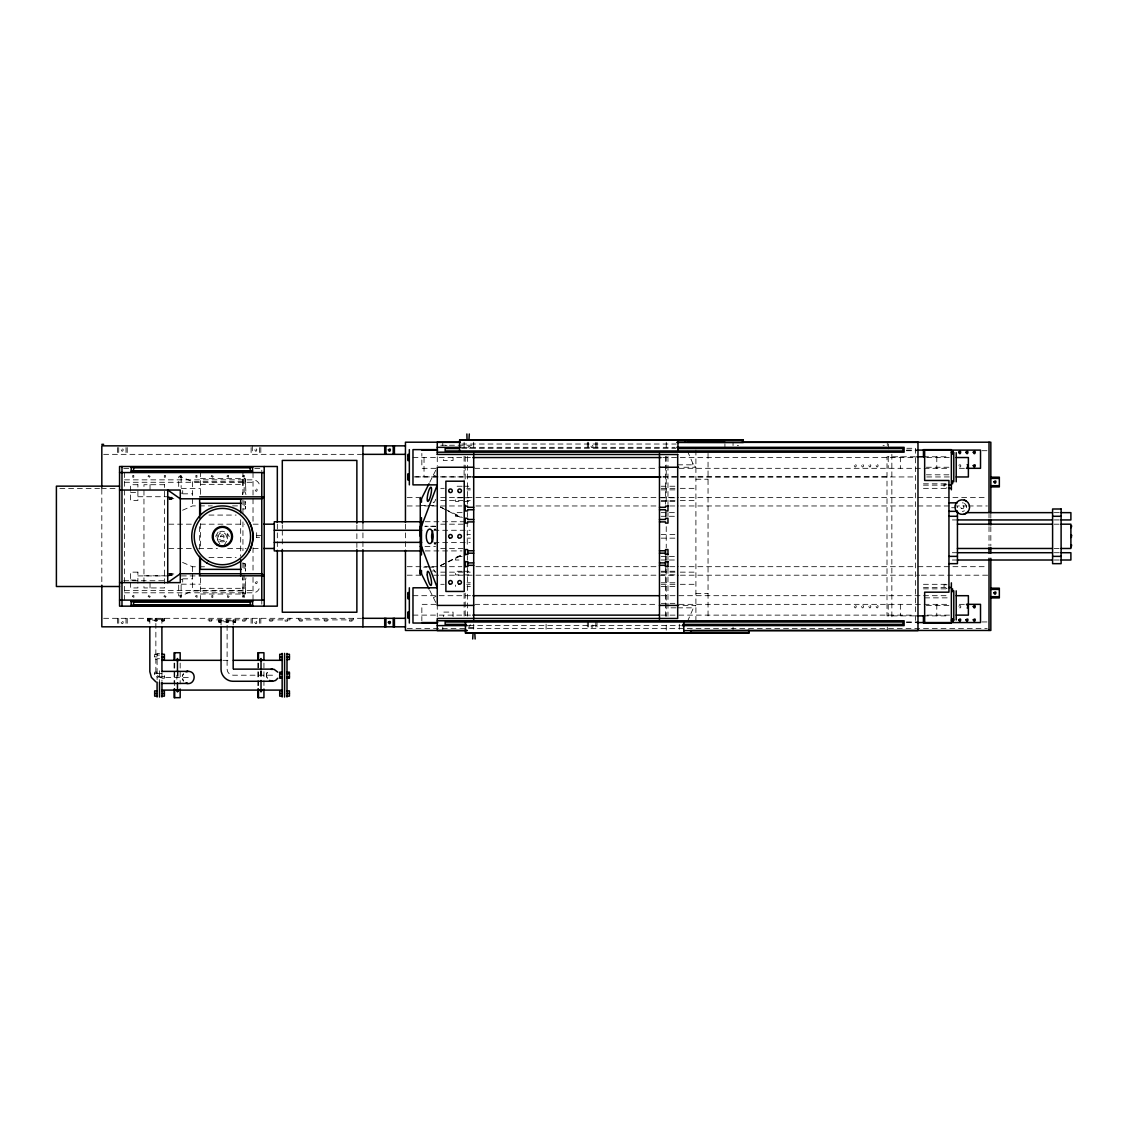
<?xml version="1.0" encoding="UTF-8"?>
<svg xmlns="http://www.w3.org/2000/svg" width="1128" height="1128" viewBox="0 0 1128 1128"><rect width="100%" height="100%" fill="white"/><g stroke="black" fill="none" stroke-linecap="round" stroke-linejoin="round"><path stroke-width="0.75" stroke-dasharray="5 3.75" d="M182.271 676.645L183.455 673.74A6.077 6.077 0 0 0 183.497 681.129L182.214 676.645L182.228 678.224M461.098 448.027L461.098 446.815M687.46 621.514L693.466 607.837L695.905 605.412L680.283 605.412M429.754 482.262L435.76 470.249M218.113 532.078L215.533 536.561L220.736 545.571M224.049 545.571L228.392 538.07M958.814 465.286C961.507 462.706 961.507 469.065 958.814 466.498M958.814 606.159C961.507 603.593 961.507 609.952 958.814 607.372M469.756 448.479C472.322 445.786 465.977 445.786 468.543 448.479M440.301 565.621L463.072 553.933M433.378 597.643L435.986 596.345M440.399 565.664L446.688 562.66M448.253 561.899L462.367 555.131M182.553 510.237L192.55 505.894L197.767 505.894M178.703 585.079L178.703 595.88L181.129 595.88L192.55 590.903L242.943 590.903M445.814 445.518L447.026 445.518M737.289 445.518L738.502 445.518M883.027 445.518L884.253 445.518M461.747 444.023L676.18 444.023M440.738 445.236L456.346 445.236M458.095 445.236L473.704 445.236M461.93 447.337L675.094 447.337M461.831 448.281L675.813 448.281M906.813 448.281L915.555 448.281L915.555 457.08M906.489 450.1L917.219 450.1M906.418 450.706L916.951 450.706M981.98 450.706L987.254 450.706M103.649 454.344L361.58 454.344M915.189 456.784L887.003 456.784L887.003 615.874L915.189 615.874M923.437 456.784L948.944 456.784M412.975 457.545L471.56 457.601M662.813 457.545L914.413 457.545M926.737 457.545L949.607 457.545M677.688 464.821L693.466 464.821L695.905 467.246L680.283 467.246M926.384 467.246L948.944 467.246M123.727 468.43L128.973 468.43M254.787 468.43L261.781 468.43L261.781 471.448M435.944 468.317L421.844 468.317L421.844 453.414M474.719 468.317L657.032 468.317M679.155 468.317L948.944 468.317M959.364 468.317L966.456 468.317M926.384 474.803L948.944 474.803M242.943 481.755L192.55 481.755L181.129 476.777L178.703 476.777L178.703 487.578M471.56 476.89L412.975 476.89L471.039 476.947M663.024 476.89L887.003 476.89M662.813 476.947L916.176 476.947M926.737 476.947L949.607 476.947M200.446 478.639L245.382 478.639L245.989 494.797L245.382 492.358M242.943 479.174L242.943 481.275M245.382 479.174L245.382 481.275M695.905 479.245L708.046 479.245M124.531 479.851L253.024 479.851A6.683 6.683 0 0 1 259.482 484.8M124.531 482.276L253.024 482.276M242.943 482.869L242.943 485.548M245.382 482.869L245.382 485.548M923.437 483.813L947.238 483.813M200.446 484.335L242.943 484.349M946.998 484.264L944.08 484.264L944.08 487.902L946.998 487.902M923.437 485.139L947.238 485.139M462.113 486.238L455.486 486.238L455.486 488.057M463.763 486.238L470.39 486.238M661.121 486.238L677.688 486.238M440.738 488.353L444.206 488.353M466.766 488.353L470.235 488.353M661.205 488.353L678.548 488.353M680.283 488.353L695.905 488.353M923.437 488.353L947.238 488.353M59.855 488.579L99.546 488.579M101.266 488.579L116.804 488.579M181.326 488.48L200.446 488.48M467.077 489.876L470.39 489.876M661.121 489.876L677.688 489.876M242.943 492.358L242.337 494.67M130.608 492.612L137.898 492.612M180.283 493.133L182.708 493.133L182.708 490.031M182.708 493.824L192.55 493.824M137.898 496.729L172.64 496.729M168.862 497.279L171.893 497.279M168.862 497.476L171.893 497.476M407.208 497.462L419.546 497.462M440.695 497.462L465.37 497.462M467.133 497.462L474.183 497.462M475.945 497.462L678.619 497.462M680.381 497.462L916.162 497.462M917.91 497.462L987.367 497.462M168.862 497.659L171.893 497.659M462.113 497.772L455.486 497.772L455.486 501.41L462.113 501.41M463.763 497.772L470.39 497.772M661.121 497.772L677.688 497.772M168.862 497.857L171.893 497.857M168.862 498.675L175.305 498.675M168.862 498.985L171.893 498.985M168.862 499.253L171.893 499.253L171.893 495.079M440.738 500.494L470.235 500.494M661.205 500.494L678.548 500.494M680.283 500.494L695.905 500.494M463.763 501.41L470.39 501.41M661.121 501.41L677.688 501.41M245.382 502.087L245.382 504.78M420.265 505.485L427.061 505.485M428.767 505.485L435.563 505.485M199.501 505.894L212.346 505.894M232.523 505.894L237.853 505.894M407.208 505.964L430.12 505.964M431.883 505.964L438.933 505.964M440.695 505.964L461.846 505.964M475.945 505.964L657.469 505.964M669.806 505.964L678.619 505.964M680.381 505.964L916.162 505.964M917.91 505.964L952.638 505.964M954.373 505.964L966.527 505.964M968.261 505.964L987.367 505.964M245.382 506.359L245.382 508.46M951.609 507.713L955.98 507.713M242.943 508.996L245.382 508.996L245.382 501.41M462.113 512.648L455.486 512.648L455.486 516.286L462.113 516.286M661.121 512.648L667.748 512.648M669.397 512.648L677.688 512.648M1054.299 512.648L1061.11 512.648M208.948 515.073L236.147 515.073M661.121 516.286L667.748 516.286M669.397 516.286L677.688 516.286M952.342 519.938L957.446 519.938M1054.299 519.938L1061.11 519.938M425.157 521.742L465.511 521.742M168.805 524.182L191.647 524.182M200.446 524.182L244.395 524.182M253.18 524.182L260.216 524.182M440.738 524.182L463.298 524.182M1054.074 524.182L1061.11 524.182M433.927 530.287L470.235 530.259M467.077 534.517L470.39 534.517M661.121 534.517L677.688 534.517M256.676 535.363L262.5 535.363M220.623 536.561L224.162 536.561A1.762 1.762 0 0 1 221.511 538.098A1.762 1.762 0 0 1 221.511 535.039A1.762 1.762 0 0 1 224.162 536.561M256.676 537.295L259.581 537.295M467.077 538.155L470.39 538.141M661.121 538.155L677.688 538.155M433.927 542.371L470.235 542.399M424.988 546.389L435.521 546.389M168.805 548.476L191.647 548.476M198.683 548.476L217.436 548.476M227.644 548.476L246.158 548.476M253.18 548.476L260.216 548.476M440.738 548.476L463.298 548.476M1054.074 548.476L1059.347 548.476M425.157 550.915L462.001 550.915M952.342 552.72L957.446 552.72M1054.299 552.72L1061.11 552.72M462.113 556.372L455.486 556.372L455.486 560.01L462.113 560.01M661.121 556.372L667.748 556.372M669.397 556.372L677.688 556.372M208.948 557.584L236.147 557.584M661.121 560.01L667.748 560.01M669.397 560.01L677.688 560.01M952.342 560.01L957.446 560.01M1054.299 560.01L1061.11 560.01M242.943 563.662L245.382 563.662L245.382 571.247M245.382 564.183L245.382 566.298M182.553 562.407L192.55 566.764L197.767 566.764M199.501 566.764L207.242 566.764M407.208 566.693L430.12 566.693M431.883 566.693L438.933 566.693M440.695 566.693L461.846 566.693M475.945 566.693L657.469 566.693M669.806 566.693L678.619 566.693M680.381 566.693L916.162 566.693M917.91 566.693L987.367 566.693M423.663 567.173L427.061 567.173M428.767 567.173L435.563 567.173M245.382 567.877L245.382 570.571M462.113 571.247L455.486 571.247L455.486 574.885L462.113 574.885M463.763 571.247L470.39 571.247M661.121 571.247L677.688 571.247M440.738 572.15L470.235 572.15M661.205 572.15L678.548 572.15M680.283 572.15L695.905 572.15M168.862 573.405L171.893 573.405L171.893 576.408M168.862 573.673L171.893 573.673M168.862 573.983L175.305 573.983M168.862 574.801L171.893 574.801M463.763 574.885L470.39 574.885M661.121 574.885L677.688 574.885M168.862 574.998L171.893 574.998M168.862 575.181L171.893 575.181M407.208 575.195L419.546 575.195M433.645 575.195L438.933 575.195M440.695 575.195L465.37 575.195M467.133 575.195L474.183 575.195M475.945 575.195L678.619 575.195M680.381 575.195L919.644 575.195M921.379 575.195L990.835 575.195M168.862 575.379L171.893 575.379M143.961 575.802L164.617 575.802M137.898 575.914L172.64 575.914M181.326 575.914L200.446 575.914M182.708 578.833L192.55 578.833M180.283 579.524L182.708 579.524L182.708 582.626M130.608 580.046L137.898 580.046M242.943 580.3L242.337 577.86M245.382 580.3L245.989 577.86M123.713 580.737L165.365 580.737M467.077 582.781L470.39 582.781M661.121 582.781L677.688 582.781M181.326 584.177L200.446 584.177M440.738 584.304L444.206 584.304M466.766 584.304L470.235 584.304M661.205 584.304L678.548 584.304M680.283 584.304L695.905 584.304M923.437 584.304L947.238 584.304M946.998 584.755L944.08 584.755L944.08 588.393L946.998 588.393M467.077 586.419L470.39 586.419M661.121 586.419L677.688 586.419M242.943 587.096L242.943 589.789M245.382 587.096L245.382 589.789M923.437 587.519L947.238 587.519M200.446 588.322L242.943 588.308M923.437 588.844L947.238 588.844M124.531 590.367L253.024 590.367M242.943 591.382L242.943 593.483M245.382 591.382L245.382 593.483M124.531 592.806L253.024 592.806A6.683 6.683 0 0 0 259.482 587.857M695.905 593.413L708.046 593.413M200.446 594.019L245.382 594.019L245.382 577.86M412.975 595.697L471.123 595.697M661.29 595.697L921.787 595.697M923.536 595.697L949.621 595.697M924.65 597.854L948.944 597.854M661.29 603.339L674.896 603.339M435.944 604.34L421.844 604.34L421.844 620.908M474.719 604.34L657.032 604.34M679.155 604.34L948.944 604.34M959.364 604.34L966.456 604.34M926.384 605.412L948.944 605.412M671.005 607.837L676.01 607.837M677.688 607.837L693.466 607.837M412.975 615.112L471.123 615.127M661.29 615.127L914.836 615.127M927.019 615.127L949.621 615.127M923.437 615.874L948.944 615.874M103.649 618.313L361.58 618.313M147.415 619.258L164.434 619.258M218.705 620.837L235.724 620.837M149.728 621.034L147.669 621.034L147.669 620.203M906.418 621.951L916.951 621.951M981.98 621.951L989.016 621.951M906.489 622.557L917.219 622.557M220.947 622.6L218.888 622.6L218.888 621.782M468.98 625.617L680.381 625.617M468.501 627.422L473.704 627.422M407.264 628.634L987.254 628.634M159.513 653.38L157.088 653.38L157.088 679.578M157.088 654.268L154.663 654.268L154.663 659.527L157.088 659.527M157.088 655.072L159.513 655.072M154.663 656.891L157.088 656.891M157.088 658.724L159.513 658.724M222.921 660.317L231.635 660.317M157.088 672.161L154.663 672.161L154.663 676.715L157.088 676.715M157.088 673.388L161.953 673.388M154.663 673.684L157.088 673.684M272.539 675.207L233.186 675.207A6.077 6.077 0 0 1 227.109 669.13L227.109 619.892M161.953 676.715L164.378 676.715M157.088 677.026L161.953 677.026M188.291 677.406L161.938 677.406A6.077 6.077 0 0 1 155.861 671.329L155.861 618.313M161.953 678.238L164.378 678.238L164.378 673.684M440.399 506.98L443.544 508.488M445.109 509.25L462.367 517.526M433.406 474.959L436.127 476.312M440.301 507.036L463.072 518.725M468.092 625.828L469.756 626.28L470.207 624.616M227.532 533.572L229.252 536.561M429.754 590.395L435.76 602.408M434.717 570.994L435.295 572.22M687.46 451.144L693.466 464.821L693.466 467.246M990.835 514.34L990.835 518.104M990.835 526.649L990.835 546.008M989.016 514.34L989.016 517.851M989.016 526.649L989.016 546.008M957.446 506.5L957.446 507.713M936.79 456.784L936.79 468.317M936.79 604.34L936.79 615.874M915.555 457.926L915.555 622.557M900.355 456.784L900.355 468.317M900.355 604.34L900.355 615.874M891.853 454.288L891.853 618.313M888.497 443.91L888.497 449M888.215 456.784L888.215 468.317M888.215 604.34L888.215 615.874M887.285 442.204L887.285 445.602M887.285 627.055L887.285 630.453M733.045 442.204L733.045 445.602M733.045 627.055L733.045 630.453M724.923 443.699L724.923 448.154M708.046 453.4L708.046 619.484M695.905 450.1L695.905 623.037M692.888 463.481L692.888 464.821M679.296 624.263L679.296 630.608M667.973 456.473L667.973 504.174M667.973 512.62L667.973 516.497M667.973 556.16L667.973 560.038M667.973 568.258L667.973 616.184M666.239 442.204L666.239 449.24M666.239 456.276L666.239 468.599M666.239 470.348L666.239 503.779M666.239 512.577L666.239 516.102M666.239 526.649L666.239 547.771M666.239 556.555L666.239 560.08M666.239 568.879L666.239 616.381M666.239 625.18L666.239 630.453M665.534 456.473L665.534 504.174M665.534 512.479L665.534 516.737M665.534 556.16L665.534 560.038M665.534 567.962L665.534 616.184M597.022 442.204L597.022 450.706M597.022 621.951L597.022 630.453M595.81 442.204L595.81 450.706M595.81 621.951L595.81 630.453M588.52 442.204L588.52 450.706M588.52 621.951L588.52 630.453M587.307 442.204L587.307 450.706M587.307 621.951L587.307 630.453M546.093 624.165L546.093 630.608M473.704 442.204L473.704 448.521M473.704 624.136L473.704 630.453M467.626 456.473L467.626 504.174M467.626 512.479L467.626 516.737M467.626 556.16L467.626 560.038M467.626 567.962L467.626 616.184M467.26 521.742L467.26 547.503M465.201 456.473L465.201 479.541M465.201 593.116L465.201 616.184M464.101 442.204L464.101 449.24M464.101 456.276L464.101 468.599M464.101 470.348L464.101 479.146M464.101 593.511L464.101 616.381M455.486 585.065L455.486 586.419M453.061 457.517L453.061 460.548L443.346 460.548L443.346 457.517M453.061 616.649L453.061 612.095L443.346 612.095L443.346 616.649M442.782 442.204L442.782 445.602M442.782 627.055L442.782 630.453M437.269 456.727L437.269 465.723M437.269 604.34L437.269 616.649M424.029 457.601L424.029 476.89M405.445 524.125L405.445 549.336M362.934 524.125L362.934 548.532M356.871 524.985L356.871 531.965M356.871 533.713L356.871 547.672M353.304 618.313L353.304 619.892L298.525 619.892L298.525 618.313M352.006 619.892L352.006 621.105L349.581 621.105L349.581 619.892M327.134 619.892L327.134 621.105L324.695 621.105L324.695 619.892M302.177 619.892L302.177 621.105L299.738 621.105L299.738 619.892M289.966 618.313L289.966 619.892L268.591 619.892L268.591 618.313M287.541 619.892L287.541 621.105L285.116 621.105L285.116 619.892M282.296 524.985L282.296 528.482M282.296 530.216L282.296 547.672M277.319 524.111L277.319 548.546M272.243 619.892L272.243 621.105L269.818 621.105L269.818 619.892M263.938 663.109L263.938 670.018M263.938 671.752L263.938 687.304M261.781 599.701L261.781 604.227M261.625 671.188L261.625 679.211M261.019 671.188L261.019 679.211M260.822 447.548L260.822 454.344M260.822 618.313L260.822 625.109M260.413 671.188L260.413 679.211M259.609 447.548L259.609 454.344M259.609 618.313L259.609 625.109M258.467 663.109L258.467 687.304M257.861 663.109L257.861 687.304M256.676 532.684L256.676 539.974M253.024 472.561L253.024 525.028M253.024 547.63L253.024 571.67M253.024 577.381L253.024 600.096M252.319 445.842L252.319 454.344M252.319 618.313L252.319 626.815M251.107 447.548L251.107 454.344M251.107 618.313L251.107 625.109M246.299 618.313L246.299 619.892L207.933 619.892L207.933 618.313M245.086 619.892L245.086 621.105L242.661 621.105L242.661 619.892M244.156 478.639L244.156 495.643M244.156 501.015L244.156 508.996M244.156 563.662L244.156 571.642M244.156 574.913L244.156 594.019M242.943 471.842L242.943 498.068M242.943 499.774L242.943 515.073M242.943 521.869L242.943 550.774M242.943 562.632L242.943 571.247M242.943 574.913L242.943 600.096M240.673 519.712L240.673 556.315M235.724 619.892L235.724 621.782L218.705 621.782L218.705 619.892M235.399 621.782L235.399 622.6L233.341 622.6L233.341 621.782M235.061 619.892L235.061 621.782M234.892 621.782L234.892 622.6M233.863 621.782L233.863 622.6M233.637 619.892L233.637 621.782M233.186 619.892L233.186 625.124M228.166 621.782L228.166 622.6L226.108 622.6L226.108 621.782M227.912 619.892L227.912 621.782M227.659 621.782L227.659 622.6M226.502 619.892L226.629 622.6M221.046 619.892L221.046 625.025M220.778 619.892L220.778 621.782M220.439 621.782L220.439 622.6M219.41 622.6L219.354 619.892M211.571 619.892L211.571 621.105L209.145 621.105L209.145 619.892M200.446 471.842L200.446 495.643M200.446 523.575L200.446 549.082M200.446 577.987L200.446 600.096M199.656 526.691L199.656 549.336M192.55 481.755L192.55 498.238M192.55 498.689L192.55 505.894M192.55 566.764L192.55 571.642M192.55 573.969L192.55 590.903M181.129 476.777L181.129 487.578M181.129 585.079L181.129 595.88M180.17 663.109L180.17 683.85M178.069 671.188L178.069 679.211M177.463 671.188L177.463 679.211M176.856 675.207L176.856 679.211M174.699 663.109L174.699 687.304M174.093 663.109L174.093 683.85M164.434 618.313L164.434 620.203L147.415 620.203L147.415 618.313M164.18 620.203L164.18 621.034L162.122 621.034L162.122 620.203M163.772 618.313L163.659 621.034M162.629 620.203L162.629 621.034M162.347 618.313L162.347 620.203M161.896 618.313L161.896 625.321M161.953 671.357L161.953 681.453M159.513 670.836L159.513 683.624M156.947 620.203L156.947 621.034L154.888 621.034L154.888 620.203M156.637 618.313L156.425 621.034M155.396 620.203L155.396 621.034M155.213 618.313L155.213 620.203M150.038 484.716L150.038 489.566M150.038 583.091L150.038 587.942M149.841 618.313L149.841 625.194M149.488 618.313L149.488 620.203M149.206 620.203L149.206 621.034M148.064 618.313L148.177 621.034M127.224 447.548L127.224 454.344M127.224 618.313L127.224 625.109M126.012 447.548L126.012 454.344M126.012 618.313L126.012 625.109M124.531 472.561L124.531 600.096M118.722 447.548L118.722 454.344M118.722 618.313L118.722 625.109M117.509 447.548L117.509 454.344M117.509 618.313L117.509 625.109M101.816 489.228L101.816 583.416M432.912 571.572A7.29 1.551 77.4 0 1 435.859 573.757M435.732 499.281A7.29 1.551 -77.4 0 1 433.039 501.664M435.972 543.372A7.29 3.469 -90 0 1 434.181 543.372M434.181 529.286A7.29 3.469 -90 0 1 435.972 529.286M435.958 543.922A7.29 3.469 90 0 1 434.167 543.922M434.167 529.85A7.29 3.469 90 0 1 435.958 529.85M964.426 503.426A4.244 4.244 0 0 1 965.3 510.11M964.426 510.787A4.244 4.244 0 0 1 962.297 511.351M962.297 502.848A4.244 4.244 0 0 1 963.397 503.003M266.462 674.812L266.462 675.601L266.462 674.812M255.182 489.904C256.86 494.487 258.65 486.492 255.182 489.904M121.189 449.79C122.684 454.429 124.799 446.505 121.189 449.79M121.189 622.247C122.684 626.886 124.799 618.976 121.189 622.247M254.787 449.79C256.282 454.429 258.397 446.505 254.787 449.79M254.787 622.247C256.282 626.886 258.397 618.976 254.787 622.247M266.673 673.627L266.673 676.772L268.238 679.493A6.077 6.077 0 0 1 268.238 670.906L266.673 673.627M590.987 446.265C592.468 450.904 594.597 442.994 590.987 446.265M590.987 625.885C592.468 630.524 594.597 622.614 590.987 625.885M854.249 465.568C855.729 470.207 857.858 462.297 854.249 465.568M861.538 465.568C863.019 470.207 865.148 462.297 861.538 465.568M868.828 465.568C870.308 470.207 872.423 462.297 868.828 465.568M854.249 606.455C855.729 611.094 857.858 603.184 854.249 606.455M876.103 465.568C877.598 470.207 879.713 462.297 876.103 465.568M861.538 606.455C863.019 611.094 865.148 603.184 861.538 606.455M868.828 606.455C870.308 611.094 872.423 603.184 868.828 606.455M876.103 606.455C877.598 611.094 879.713 603.184 876.103 606.455M255.224 582.119C256.282 586.87 259.116 579.186 255.224 582.119M132.737 475.438L132.737 477.229L133.781 477.229L133.781 475.438L132.737 475.438M148.529 475.438L148.022 476.326L149.559 477.229L150.08 476.326L148.529 475.438M164.321 475.438L164.321 477.229L165.351 477.229L165.351 475.438L164.321 475.438M180.113 475.438L180.113 477.229L181.143 477.229L181.143 475.438L180.113 475.438M195.891 475.438L195.891 477.229L196.935 477.229L196.935 475.438L195.891 475.438M132.864 595.556L132.343 596.444L133.894 597.346L133.894 595.556L132.864 595.556M211.683 475.438L211.176 476.326L212.713 477.229L213.234 476.326L211.683 475.438M148.656 595.556L148.135 596.444L149.686 597.346L150.207 596.444L148.656 595.556M227.475 475.438L226.954 476.326L228.505 477.229L228.505 475.438L227.475 475.438M164.448 595.556L163.927 596.444L165.478 597.346L165.985 596.444L164.448 595.556M243.267 475.438L242.746 476.326L244.297 477.229L244.297 475.438L243.267 475.438M180.226 595.556L180.226 597.346L181.27 597.346L181.27 595.556L180.226 595.556M196.018 595.556L195.496 596.444L197.047 597.346L197.047 595.556L196.018 595.556M211.81 595.556L211.81 597.346L212.839 597.346L212.839 595.556L211.81 595.556M227.602 595.556L227.602 597.346L228.631 597.346L229.139 596.444L227.602 595.556M243.38 595.556L242.872 596.444L244.423 597.346L244.423 595.556L243.38 595.556M137.898 484.716L130.608 484.716L130.608 500.494L137.898 500.494L137.898 484.716M164.617 484.716L143.961 484.716L143.961 587.942L164.617 587.942L164.617 484.716M435.521 526.268L424.988 526.268L435.521 526.268M137.898 572.15L130.608 572.15L130.608 587.942L137.898 587.942L137.898 572.15M961.507 508.474A1.579 1.579 0 0 0 963.876 507.106A1.579 1.579 0 0 0 961.507 505.739A1.579 1.579 0 0 0 961.507 508.474M219.537 539.41A4.033 4.033 0 0 0 226.291 537.605A4.033 4.033 0 0 0 221.356 532.67A4.033 4.033 0 0 0 219.537 539.41M219.706 541.2A5.358 5.358 0 0 0 227.757 536.561A5.358 5.358 0 0 0 219.706 531.923A5.358 5.358 0 0 0 219.706 541.2"/><path stroke-width="1.5" d="M420.265 536.322L420.265 526.268L421.477 526.268L437.269 484.871L412.975 484.871L412.975 449.621L437.269 449.621M420.265 569.992L420.265 573.87L421.477 573.87L428.992 588.886M951.412 452.215C954.133 448.859 954.133 456.191 951.412 452.836M953.794 590.832L953.794 619.991L952.892 621.302L951.412 620.442M178.323 660.571L177.463 658.498L176.602 660.571M176.602 689.842L177.463 691.915L178.323 689.842M248.935 551.888C254.167 542.455 254.167 530.682 248.935 521.249M261.879 660.571L261.019 658.498L260.159 660.571M260.159 689.842L261.019 691.915L261.879 689.842M951.412 619.808L952.582 618.919L953.794 620.132M421.477 502.228L421.477 498.787L428.992 483.771M277.798 678.238L275.57 680.466L272.539 681.27L232.791 681.27C226.573 681.199 221.13 675.742 221.046 669.524L221.046 626.731M963.975 514.199L965.765 513.522M185.951 671.809L187.474 671.386M967.161 467.105L968.374 465.892L967.161 464.666M270.96 669.341L274.104 669.341L277.798 672.161M967.161 607.978L968.374 606.765L967.161 605.553M468.952 440.047L469.304 433.97M472.702 638.984L473.069 632.921M474.775 632.907L475.142 638.984M186.769 671.386L188.15 671.386M186.811 683.427C194.749 685.345 197.329 672.274 189.053 671.386L162.333 671.386M467.048 440.047L466.879 433.97M690.068 630.594L749.091 630.453L749.091 632.879L663.842 633.005M491.385 633.005L529.441 632.907M565.466 633.005L621.739 632.907M690.815 633.034L465.441 633.034L465.441 621.979M459.618 440.075L743.267 440.075L743.267 442.5L677.956 442.359M460.083 442.204L405.445 442.204L405.445 522.377M687.46 442.275L724.923 442.275M742.055 442.204L990.835 442.204L990.835 512.902M437.269 442.359L460.154 442.359M676.744 442.359L917.98 442.359M101.816 444.333L103.649 444.333M405.445 445.842L101.816 445.842L101.816 487.493M437.269 447.337L460.168 447.337M676.856 447.337L904.12 447.337L904.12 452.187L437.269 452.187M459.251 448.549L445.165 448.549L445.165 450.974L902.908 450.974L902.908 448.549L677.561 448.549M421.844 450.1L437.706 450.1M917.064 450.1L980.514 450.1L980.514 468.317L966.414 468.317M362.934 454.344L405.445 454.344M409.337 454.443L407.814 454.443L407.814 460.52L409.337 460.52M437.269 454.415L677.688 454.499M407.814 455.966L409.337 455.966M916.838 456.784L924.65 456.784M472.801 457.545L661.064 457.545M956.22 457.531L968.374 457.531L968.374 476.961L956.22 476.961M407.814 458.997L409.337 458.997M473.704 467.246L437.269 467.246L437.269 605.412L473.704 605.412M659.471 467.246L678.548 467.246M131.215 467.415L252.545 467.415M133.583 467.641L250.176 467.641M133.583 470.813L250.176 470.813M131.215 471.039L252.545 471.039M119.554 472.561L264.206 472.561M409.337 473.887L407.814 473.887L407.814 479.95L409.337 479.95M407.814 475.396L409.337 475.396M473.323 476.89L659.908 476.89M472.801 476.947L661.064 476.947M990.835 477.186L999.337 477.186L999.337 486.901L990.835 486.901M407.814 478.441L409.337 478.441M990.835 478.399L999.337 478.399M948.944 485.139L951.369 485.139M990.835 485.689L999.337 485.689M119.554 486.154L56.4 486.154L56.4 586.504L119.554 586.504M948.944 488.353L951.369 488.353M119.554 490.031L180.283 490.031L180.283 582.626L119.554 582.626M199.656 496.856L264.206 496.856L261.781 498.802L180.283 498.802L167.734 490.031L167.734 582.626L180.283 573.743L261.781 573.743L264.206 575.802L199.656 575.802L199.656 556.315M420.265 498.787L421.477 498.787M948.944 502.848L957.291 502.848M241.251 503.299L200.446 503.299L200.446 515.073M465.201 506.105L467.626 506.105L467.626 507.318L473.704 507.318M667.973 506.105L665.534 506.105L665.534 507.318L659.471 507.318M473.704 509.757L467.626 509.757L467.626 510.97L465.201 510.97L465.201 505.203M659.471 509.757L665.534 509.757L665.534 510.97L667.973 510.97L667.973 505.203M948.944 511.351L957.291 511.351M966.259 512.648L1052.593 512.648M1061.11 512.648L1070.895 512.648L1070.895 519.938L1061.11 519.938M948.944 516.286L957.446 516.286M1052.593 516.286L1061.11 516.286M473.704 519.472L467.626 519.472L467.626 518.26L465.201 518.26L465.201 523.11L467.626 523.11L467.626 521.897L473.704 521.897M659.471 519.472L665.534 519.472L665.534 518.26L667.973 518.26L667.973 523.11L665.534 523.11L665.534 521.897L659.471 521.897M957.446 519.938L1052.593 519.938M421.646 521.742L274.287 521.742L274.287 550.915L421.646 550.915M263.74 524.182L274.287 524.182M957.446 524.182L1052.325 524.182M1061.11 524.182L1070.895 524.182L1070.895 548.476L1061.11 548.476M1070.895 525.676L1071.6 525.676L1070.895 527.777M1070.895 526.72L1071.6 526.72M274.287 530.287L421.646 530.287M1070.895 535.123L1071.6 535.109L1070.895 537.534M1070.895 535.715L1071.6 535.715M1070.895 536.942L1071.6 536.942M274.287 542.371L421.646 542.371M1070.895 544.88L1071.6 544.88L1070.895 546.981M1070.895 545.938L1071.6 545.938M420.265 546.389L421.477 546.389L437.269 587.787L412.975 587.801L412.975 623.037L437.269 623.037M263.74 548.476L274.287 548.476M957.446 548.476L1052.325 548.476M467.626 550.76L473.704 550.76M659.471 550.76L665.534 550.76M957.446 552.72L1052.593 552.72M1061.11 552.72L1070.895 552.72L1070.895 560.01L1061.11 560.01M467.626 553.185L473.704 553.185M659.471 553.185L665.534 553.185M465.201 554.398L467.626 554.398M665.534 554.398L667.973 554.398M948.944 556.372L957.446 556.372M1052.593 556.372L1061.11 556.372M957.446 560.01L1052.593 560.01M465.201 561.688L467.626 561.688M665.534 561.688L667.973 561.688M467.626 562.9L473.704 562.9M659.471 562.9L665.534 562.9M948.944 563.662L957.446 563.662L957.446 511.139M467.626 565.325L473.704 565.325M659.471 565.325L665.534 565.325M465.201 566.552L467.626 566.552M665.534 566.552L667.973 566.552M241.251 569.358L200.446 569.358L200.446 557.584M948.944 587.519L951.369 587.519M990.835 588.181L999.337 588.181L999.337 597.91L990.835 597.91M990.835 589.408L999.337 589.408M409.337 592.609L407.814 592.609L407.814 598.686L409.337 598.686M407.814 594.132L409.337 594.132M472.886 595.697L659.683 595.697M956.22 595.697L968.374 595.697L968.374 615.127L956.22 615.127M990.835 596.684L999.337 596.684M407.814 597.163L409.337 597.163M119.554 600.096L264.206 600.096M131.158 601.605L252.601 601.605M133.583 601.844L250.176 601.844M966.414 604.34L980.514 604.34L980.514 622.557L917.064 622.557M133.583 605.017L250.176 605.017M131.158 605.257L252.601 605.257M659.471 605.412L678.548 605.412M409.337 612.039L407.814 612.039L407.814 618.116L409.337 618.116M407.814 613.561L409.337 613.561M472.886 615.127L659.683 615.127M916.838 615.874L924.65 615.874M407.814 616.593L409.337 616.593M362.934 618.313L405.445 618.313M437.269 620.767L904.12 620.767L904.12 625.617L682.144 625.617M421.844 622.557L437.706 622.557M466.287 624.404L445.165 624.404L445.165 621.979L902.908 621.979L902.908 624.404L682.835 624.404M437.269 625.617L467.218 625.617M405.445 626.815L101.816 626.815L101.816 585.164M467.02 630.453L405.445 630.453L405.445 550.281M747.977 630.453L990.835 630.453L990.835 558.318M467.204 630.608L437.269 630.608L437.269 618.454L677.688 618.468L677.688 454.415M683.779 630.608L917.98 630.608L917.98 442.204M465.441 632.879L749.091 632.879M161.953 654.268L164.378 654.268L164.378 659.527L161.953 659.527M282.155 654.268L279.716 654.268L279.716 659.527L282.155 659.527M287.005 654.268L289.431 654.268L289.431 659.527L287.005 659.527M161.953 656.891L164.378 656.891M279.716 656.891L282.155 656.891M287.005 656.891L289.431 656.891M161.953 660.317L221.173 660.317M233.369 660.317L282.155 660.317M233.581 669.13L272.539 669.13M282.155 672.161L279.716 672.161L279.716 678.238L282.155 678.238M287.005 672.161L289.431 672.161L289.431 678.238L287.005 678.238M279.716 673.684L282.155 673.684M287.005 673.684L289.431 673.684M279.716 676.715L282.155 676.715M287.005 676.715L289.431 676.715M161.544 683.427L187.53 683.427L185.993 683.032M161.953 690.096L282.155 690.096M157.088 690.886L154.663 690.886L154.663 696.145L157.088 696.145M161.953 690.886L164.378 690.886L164.378 696.145L161.953 696.145M282.155 690.886L279.716 690.886L279.716 696.145L282.155 696.145M287.005 690.886L289.431 690.886L289.431 696.145L287.005 696.145M154.663 693.509L157.088 693.509M161.953 693.509L164.378 693.509M279.716 693.509L282.155 693.509M287.005 693.509L289.431 693.509M658.019 439.948L743.267 440.075M559.643 439.948L615.916 440.047M485.562 439.948L523.618 440.047M272.539 681.27L269.507 680.466M964.384 500.127L966.118 500.902M155.861 681.862L151.42 677.406L149.841 671.724L149.841 626.928M956.995 512.112L958.476 513.31A7.29 7.29 0 0 0 969.586 507.318A7.29 7.29 0 0 0 958.842 500.691A7.29 7.29 0 0 0 958.476 513.31M990.835 519.613L990.835 525.056M990.835 547.602L990.835 553.044M989.016 442.204L989.016 512.577M989.016 519.613L989.016 524.887M989.016 547.771L989.016 553.044M989.016 558.318L989.016 630.453M956.22 452.666L956.22 481.825M956.22 590.832L956.22 619.991M953.794 452.666L953.794 481.825M952.582 450.876L952.582 453.808M952.582 480.866L952.582 483.799M952.582 588.844L952.582 591.65M952.582 618.835L952.582 621.655M951.369 489.82L951.369 449.649L923.437 449.649L923.437 456.784M951.369 582.838L951.369 623.009L923.437 623.009L923.437 615.874M924.65 449.649L924.65 480.472L948.944 480.472L948.944 592.186L924.65 592.186L924.65 623.009M691.182 630.594L691.182 633.034M685.359 442.359L685.359 439.934L459.618 439.92L459.618 450.974M683.779 621.979L683.779 633.034M677.956 439.92L677.956 450.974M667.973 554.793L667.973 549.548L665.534 549.548L665.534 554.793M667.973 561.434L667.973 566.721M665.534 561.434L665.534 566.721M659.471 453.414L659.471 619.54M473.704 453.414L473.704 619.54M467.626 554.793L467.626 549.548L465.201 549.548L465.201 554.793M467.626 561.434L467.626 566.721M465.201 561.434L465.201 566.721M437.269 442.204L437.269 454.499M421.477 517.681L421.477 554.976M421.477 570.43L421.477 573.87M420.265 497.462L420.265 575.195M409.337 449.621L409.337 484.871M409.337 587.787L409.337 623.037M394.419 445.842L394.419 454.344M394.419 618.313L394.419 626.815M393.207 445.842L393.207 454.344M393.207 618.313L393.207 626.815M385.917 445.842L385.917 454.344M385.917 618.313L385.917 626.815M384.704 445.842L384.704 454.344M384.704 618.313L384.704 626.815M362.934 445.842L362.934 523.279M362.934 549.674L362.934 626.815M356.871 523.237L356.871 460.421L282.296 460.421L282.296 523.237M356.871 549.421L356.871 612.236L282.296 612.236L282.296 549.421M287.005 653.38L287.005 697.019M284.58 653.38L284.58 697.019M282.155 653.38L282.155 697.019M277.319 522.363L277.319 466.498L119.554 466.498L119.554 606.159L277.319 606.159L277.319 550.295M264.206 466.498L264.206 606.159M263.938 659.654L263.938 652.731L257.861 652.731L257.861 659.654M263.938 689.025L263.938 697.668L257.861 697.668L257.861 689.025M261.781 472.561L261.781 600.096M261.019 659.711L261.019 669.947M261.019 680.466L261.019 690.703M258.467 652.731L258.467 659.654M258.467 689.025L258.467 697.668M240.673 512.746L240.673 498.802L199.656 498.759L199.656 517.978M240.673 559.798L240.673 575.802M233.186 626.858L233.186 668.735M180.17 659.654L180.17 652.731L174.093 652.731L174.093 659.654M180.17 689.025L180.17 697.668L174.093 697.668L174.093 689.025M177.463 659.711L177.463 671.188M177.463 682.948L177.463 690.703M174.699 652.731L174.699 659.654M174.699 689.025L174.699 697.668M161.896 627.083L161.953 671.357M161.953 682.651L161.953 697.019M159.513 682.13L159.513 697.019M157.088 682.13L157.088 697.019M121.979 466.498L121.979 606.159M432.63 541.482A7.29 3.469 -90 0 1 432.63 531.175M176.87 659.556L178.041 659.866L176.87 659.556M176.87 690.548L178.041 690.858L176.87 690.548M260.427 659.556L261.611 659.866L260.427 659.556M260.427 690.548L261.611 690.858L260.427 690.548M388.384 449.79C389.879 454.429 391.994 446.505 388.384 449.79M388.384 622.247C389.879 626.886 391.994 618.976 388.384 622.247M958.701 452.215C960.182 456.854 962.297 448.944 958.701 452.215M965.977 452.215C967.471 456.854 969.586 448.944 965.977 452.215M973.267 452.215C974.761 456.854 976.876 448.944 973.267 452.215M973.267 465.568C974.761 470.207 976.876 462.297 973.267 465.568M958.701 619.808C960.182 624.447 962.297 616.537 958.701 619.808M965.977 619.808C967.471 624.447 969.586 616.537 965.977 619.808M973.267 606.455C974.761 611.094 976.876 603.184 973.267 606.455M973.267 619.808C974.761 624.447 976.876 616.537 973.267 619.808M993.923 481.712C995.347 486.365 997.575 478.483 993.923 481.712M993.923 592.708C995.347 597.375 997.575 589.493 993.923 592.708M252.545 466.809L131.215 466.809L131.215 471.645L252.545 471.645L252.545 466.809M250.176 467.034L133.583 467.034L133.583 471.419L250.176 471.419L250.176 467.034M464.228 481.205L445.884 481.205L445.884 591.453L464.228 591.453L464.228 481.205M1061.11 508.996L1052.593 508.996L1052.593 563.662L1061.11 563.662L1061.11 508.996M252.601 600.998L131.158 600.998L131.158 605.849L252.601 605.849L252.601 600.998M250.176 601.238L133.583 601.238L133.583 605.623L250.176 605.623L250.176 601.238M458.363 537.619A1.819 1.819 0 0 0 461.408 536.801A1.819 1.819 0 0 0 459.181 534.573A1.819 1.819 0 0 0 458.363 537.619M449.564 537.901A1.819 1.819 0 0 0 452.3 536.322A1.819 1.819 0 0 0 449.564 534.757A1.819 1.819 0 0 0 449.564 537.901M458.729 492.358A1.819 1.819 0 0 0 461.465 490.779A1.819 1.819 0 0 0 458.729 489.214A1.819 1.819 0 0 0 458.729 492.358M449.564 492.358A1.819 1.819 0 0 0 452.3 490.779A1.819 1.819 0 0 0 449.564 489.214A1.819 1.819 0 0 0 449.564 492.358M458.729 583.937A1.819 1.819 0 0 0 461.465 582.358A1.819 1.819 0 0 0 458.729 580.779A1.819 1.819 0 0 0 458.729 583.937M449.564 583.937A1.819 1.819 0 0 0 452.3 582.358A1.819 1.819 0 0 0 449.564 580.779A1.819 1.819 0 0 0 449.564 583.937M429.373 499.45A7.29 1.551 -77.4 0 0 431.277 487.465A7.29 1.551 -77.4 0 0 427.47 495.967A7.29 1.551 -77.4 0 0 429.373 499.45M432.179 541.482A7.29 3.469 -90 0 0 430.628 529.286A7.29 3.469 -90 0 0 426.384 538.211A7.29 3.469 -90 0 0 432.179 541.482M427.258 574.956A7.29 1.551 77.4 0 0 430.924 585.474A7.29 1.551 77.4 0 0 429.937 574.66A7.29 1.551 77.4 0 0 427.258 574.956M217.337 545.317A10.11 10.11 0 0 0 232.509 536.561A10.11 10.11 0 0 0 217.337 527.805A10.11 10.11 0 0 0 217.337 545.317M217.746 544.612A9.292 9.292 0 0 0 231.677 536.561A9.292 9.292 0 0 0 217.746 528.524A9.292 9.292 0 0 0 217.746 544.612M207.073 563.098A30.639 30.639 0 0 0 253.039 536.561A30.639 30.639 0 0 0 207.073 510.025A30.639 30.639 0 0 0 207.073 563.098M208.313 560.94A28.144 28.144 0 0 0 250.543 536.561A28.144 28.144 0 0 0 208.313 512.183A28.144 28.144 0 0 0 208.313 560.94"/></g></svg>
